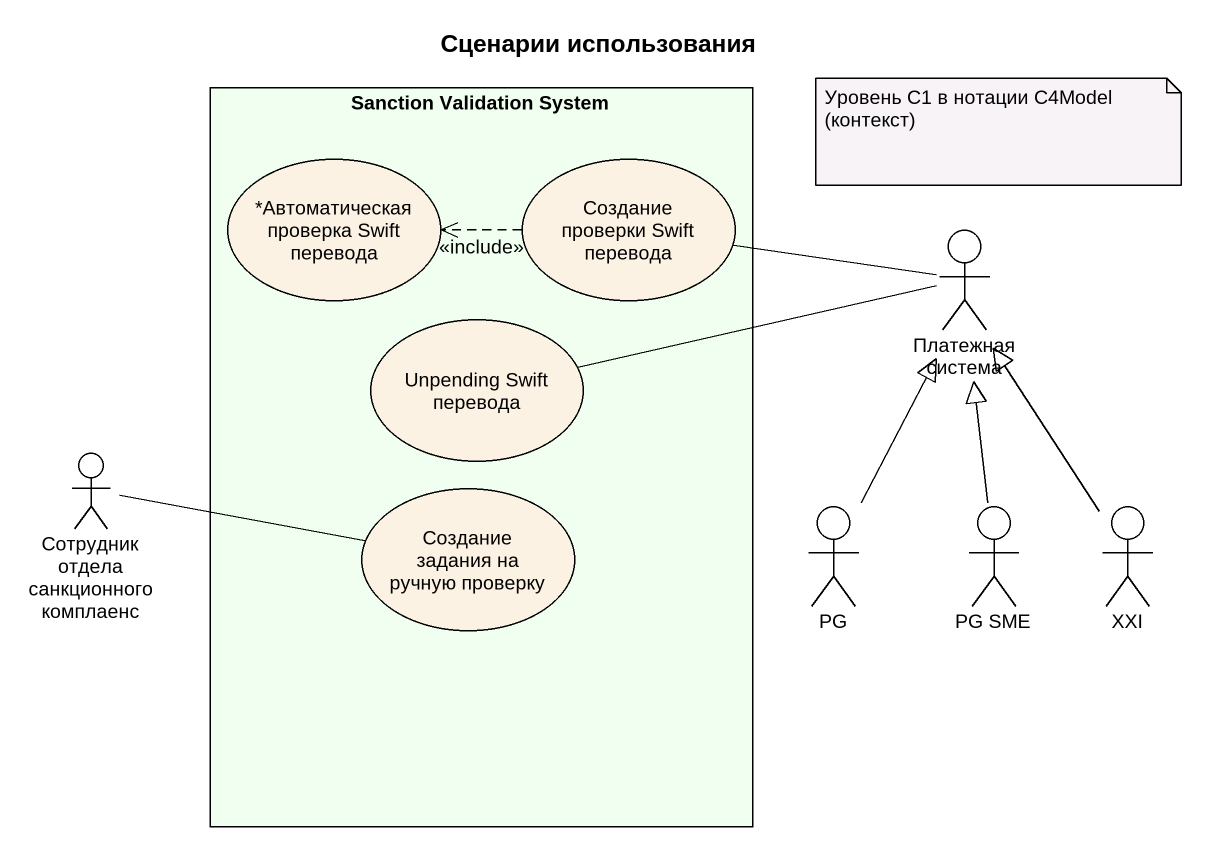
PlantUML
@startuml
title Сценарии использования
rectangle "Sanction Validation System" as Sanction_Validation_System #F0FFF0 {
  usecase "*Автоматическая проверка Swift перевода" as Автоматическая_проверка
  usecase "Создание проверки Swift перевода" as Создание_проверки_Swift
  usecase "Unpending Swift перевода" as Unpending_Swift_перевода
  usecase "Создание задания на ручную проверку" as Создание_задания_на_ручную
}
actor "Платежная система" as Платежная_система
actor "Сотрудник отдела санкционного комплаенс" as Сотрудник_отдела
actor PG
actor "PG SME" as PG_SME
actor XXI
Создание_проверки_Swift .left.> Автоматическая_проверка : <<include>>
Платежная_система -left- Создание_проверки_Swift
Unpending_Swift_перевода -right- Платежная_система
Сотрудник_отдела -right- Создание_задания_на_ручную
PG -up-|> Платежная_система
PG_SME -up-|> Платежная_система
XXI -up-|> Платежная_система
note as N1
  Уровень C1 в нотации C4Model
  (контекст)
end note
@enduml
